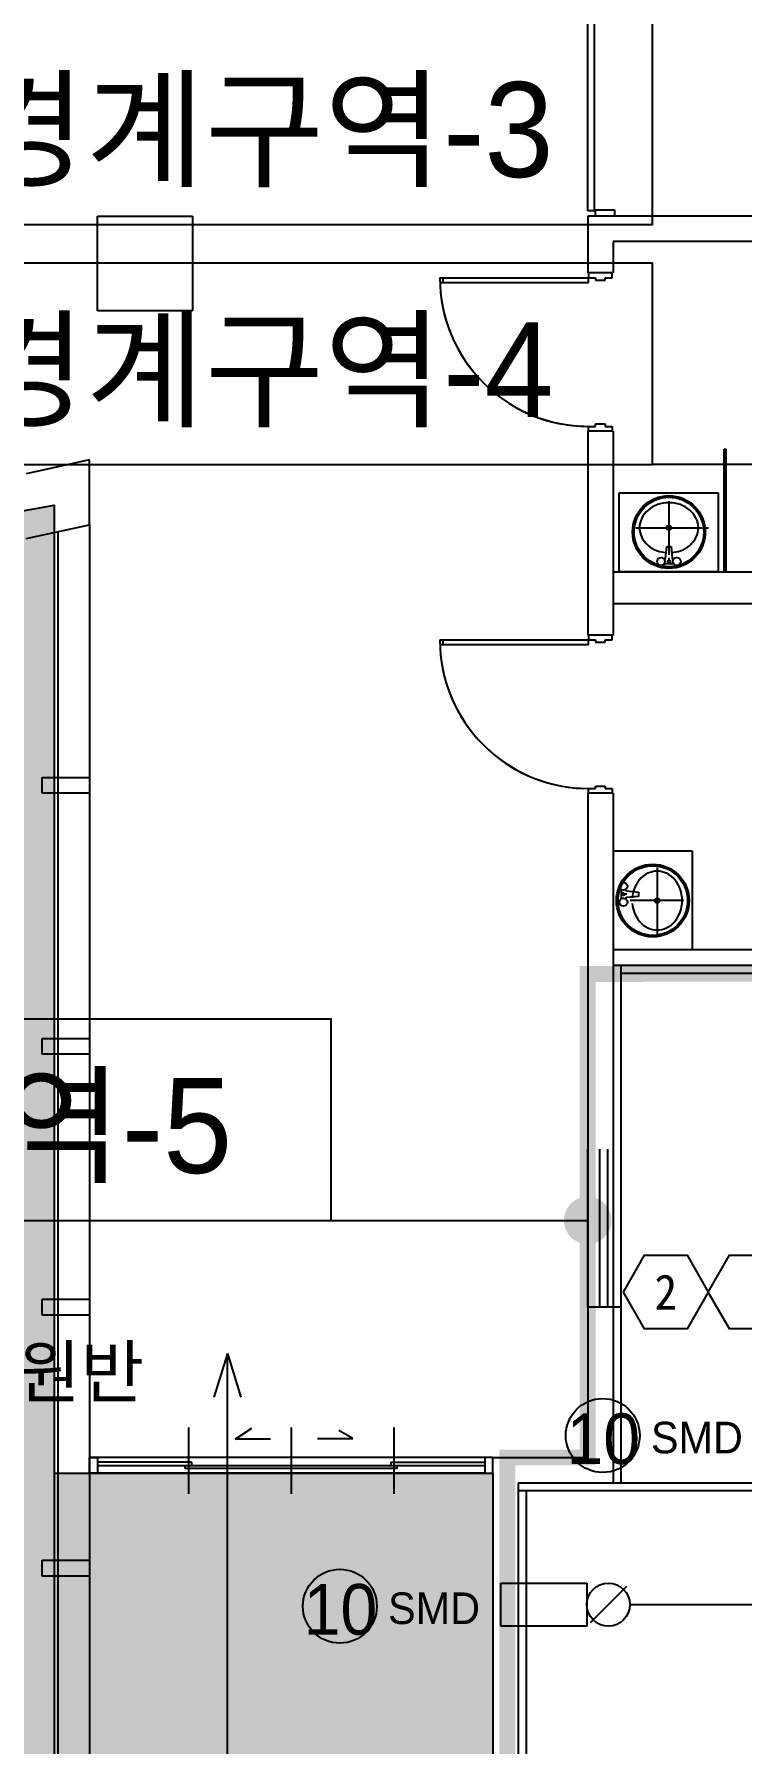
# Model space of a CAD drawing. Header units: millimetres. Extents: x 118559 to 211622, y 1329 to 63037.
# Drawn here: x 176130 to 180605, y 19633 to 30444 of the extents above; entities that cross this region are included whole.
import ezdxf
from ezdxf.enums import TextEntityAlignment as Align

# ---------------------------------------------------------------- set-up
doc = ezdxf.new("R2010")
doc.units = ezdxf.units.MM
doc.header["$LTSCALE"] = 120
doc.linetypes.add('HIDDENX2', pattern=[0.75, 0.5, -0.25])
for name, color, linetype in [('1구역', 41, 'Continuous'), ('ARCH', 9, 'Continuous'), ('DAMPER', 2, 'Continuous'), ('duct-si', 7, 'Continuous'), ('fire', 2, 'Continuous'), ('fire-l', 4, 'Continuous'), ('FIRE-NOTE', 7, 'Continuous'), ('smd-f', 2, 'Continuous'), ('공사제외', 5, 'Continuous')]:
    doc.layers.add(name, color=color, linetype=linetype)
doc.styles.add('ghs', font='')
doc.styles.add('TT', font='')
doc.styles.add('돋움', font='')
doc.styles.get('ghs').set_extended_font_data('Dotum')
doc.styles.get('TT').set_extended_font_data('Dotum')
doc.styles.get('돋움').set_extended_font_data('DotumChe')

# ---------------------------------------------------------------- blocks, each defined once
blk = doc.blocks.new('e-22-1')
at = {"layer": 'DAMPER'}
blk.add_line((-5, 1), (-1, 1), dxfattribs=at)
at = {"layer": 'fire'}
for p, q in [((-5, -1), (-5, 1)), ((-1, 1), (-1, -1)), ((0.85, 0.85), (-0.85, -0.85)), ((-1, -1), (-5, -1))]:
    blk.add_line(p, q, dxfattribs=at)
blk.add_circle((0, 0), 1, dxfattribs=at)

msp = doc.modelspace()

# ---------------------------------------------------------------- hatches: boundary and pattern name
at = {"layer": '공사제외', "linetype": 'Continuous'}
msp.add_hatch(color=253, dxfattribs=at).paths.add_polyline_path([(179030.1, 21344.2), (176256.1, 21344.2), (176256.1, 27466.1), (174408.6, 27132.4), (174408.6, 8802), (179030.1, 8802)])

# ---------------------------------------------------------------- linework, layer by layer
at = {"layer": '1구역', "color": 3, "linetype": 'HIDDENX2', "ltscale": 7, "const_width": 100, "elevation": 0}
msp.add_lwpolyline([(179630.1, 21444.2), (179630.1, 24501.6), (187983.2, 24504.2), (187983.2, 8794.3), (179121.6, 8794.3), (179121.6, 21444.2), (179630.1, 21444.2)], dxfattribs=at)
at = {"layer": 'ARCH', "color": 9}
for p, q in [((179630.1, 29328.1, 0), (179630.1, 30508.1, 0)), ((179670.1, 30508.1, 0), (179670.1, 29328.1, 0)), ((179670.1, 29328.1, 0), (179630.1, 29328.1, 0)), ((179680.1, 29294.2, 0), (179680.1, 29334.2, 0)), ((179680.1, 29334.2, 0), (179800.1, 29334.2, 0)), ((179800.1, 29334.2, 0), (179800.1, 29294.2, 0)), ((176530.1, 29294.2, 0), (177130.1, 29294.2, 0)), ((176530.1, 28694.2, 0), (176530.1, 29294.2, 0)), ((176530.1, 29294.2, 0), (177130.1, 29294.2, 0)), ((176530.1, 28694.2, 0), (176530.1, 29294.2, 0)), ((177130.1, 29294.2, 0), (177130.1, 28694.2, 0)), ((177130.1, 29294.2, 0), (177130.1, 28694.2, 0)), ((179630.1, 29294.2, 0), (179630.1, 28934.2, 0)), ((183130.1, 29294.2, 0), (179630.1, 29294.2, 0)), ((179800.1, 29294.2, 0), (179680.1, 29294.2, 0)), ((179790.1, 29134.2, 0), (179790.1, 28934.2, 0)), ((183130.1, 29134.2, 0), (179790.1, 29134.2, 0)), ((178695.1, 28904.2, 0), (179635.1, 28904.2, 0)), ((178695.1, 28904.2, 0), (179635.1, 28904.2, 0)), ((178695.1, 28874.2, 0), (179635.1, 28874.2, 0)), ((178695.1, 28874.2, 0), (179635.1, 28874.2, 0)), ((178715.1, 28874.2, 0), (178715.1, 28904.2, 0)), ((178715.1, 28874.2, 0), (178715.1, 28904.2, 0)), ((179790.1, 28934.2, 0), (179630.1, 28934.2, 0)), ((179785.1, 28934.2, 0), (179635.1, 28934.2, 0)), ((179635.1, 28934.2, 0), (179635.1, 28904.2, 0)), ((179785.1, 28934.2, 0), (179635.1, 28934.2, 0)), ((179635.1, 28934.2, 0), (179635.1, 28904.2, 0)), ((179635.1, 28874.2, 0), (179635.1, 28904.2, 0)), ((179635.1, 28904.2, 0), (179680.1, 28904.2, 0)), ((179635.1, 28904.2, 0), (179680.1, 28904.2, 0)), ((179680.1, 28904.2, 0), (179680.1, 28889.2, 0)), ((179680.1, 28904.2, 0), (179680.1, 28889.2, 0)), ((179680.1, 28889.2, 0), (179740.1, 28889.2, 0)), ((179680.1, 28889.2, 0), (179740.1, 28889.2, 0)), ((179740.1, 28889.2, 0), (179740.1, 28904.2, 0)), ((179740.1, 28904.2, 0), (179785.1, 28904.2, 0)), ((179740.1, 28889.2, 0), (179740.1, 28904.2, 0)), ((179740.1, 28904.2, 0), (179785.1, 28904.2, 0)), ((179785.1, 28904.2, 0), (179785.1, 28934.2, 0)), ((179785.1, 28904.2, 0), (179785.1, 28934.2, 0)), ((177130.1, 28694.2, 0), (176530.1, 28694.2, 0)), ((177130.1, 28694.2, 0), (176530.1, 28694.2, 0)), ((179630.1, 27934.2, 0), (179630.1, 26644.2, 0)), ((179790.1, 27934.2, 0), (179630.1, 27934.2, 0)), ((179635.1, 27934.2, 0), (179635.1, 27964.2, 0)), ((179635.1, 27964.2, 0), (179680.1, 27964.2, 0)), ((179635.1, 27934.2, 0), (179635.1, 27964.2, 0)), ((179635.1, 27964.2, 0), (179680.1, 27964.2, 0)), ((179785.1, 27934.2, 0), (179635.1, 27934.2, 0)), ((179785.1, 27934.2, 0), (179635.1, 27934.2, 0)), ((179680.1, 27964.2, 0), (179680.1, 27979.2, 0)), ((179680.1, 27979.2, 0), (179740.1, 27979.2, 0)), ((179680.1, 27964.2, 0), (179680.1, 27979.2, 0)), ((179680.1, 27979.2, 0), (179740.1, 27979.2, 0)), ((179740.1, 27979.2, 0), (179740.1, 27964.2, 0)), ((179740.1, 27979.2, 0), (179740.1, 27964.2, 0)), ((179740.1, 27964.2, 0), (179785.1, 27964.2, 0)), ((179740.1, 27964.2, 0), (179785.1, 27964.2, 0)), ((179785.1, 27964.2, 0), (179785.1, 27934.2, 0)), ((179785.1, 27964.2, 0), (179785.1, 27934.2, 0)), ((179790.1, 27934.2, 0), (179790.1, 26644.2, 0)), ((180493.7, 27820, 0), (180505.7, 27820, 0)), ((180493.7, 27044.2, 0), (180493.7, 27820, 0)), ((180505.7, 27044.2, 0), (180505.7, 27820, 0)), ((176480.1, 27751.8, 0), (176080.1, 27663.3, 0)), ((176480.1, 27341.6, 0), (176480.1, 27751.8, 0)), ((179830.1, 27544.2, 0), (180455.1, 27544.2, 0)), ((179830.1, 27044.2, 0), (179830.1, 27544.2, 0)), ((180143.7, 27527.5, 0), (180143.7, 27512, 0)), ((180143.7, 27492, 0), (180143.7, 27152, 0)), ((180455.1, 27544.2, 0), (180455.1, 27044.2, 0)), ((176080.1, 27254.4, 0), (176480.1, 27341.6, 0)), ((176256.1, 27292.8, 0), (176256.1, 6503.9, 0)), ((176256.1, 27292.8, 0), (176256.1, 6503.9, 0)), ((176280.1, 27298, 0), (176280.1, 6503.9, 0)), ((176280.1, 27298, 0), (176280.1, 6503.9, 0)), ((176480.1, 27341.6, 0), (176480.1, 6503.9, 0)), ((176480.1, 27341.6, 0), (176480.1, 6503.9, 0)), ((179933.7, 27323.5, 0), (180353.7, 27323.5, 0)), ((180373.7, 27323.5, 0), (180394.7, 27323.5, 0)), ((180122.5, 27128.5, 0), (180129.7, 27205, 0)), ((180129.7, 27205, 0), (180157.7, 27205, 0)), ((180157.7, 27205, 0), (180164.9, 27128.5, 0)), ((179790.1, 27044.2, 0), (183630.1, 27044.2, 0)), ((180455.1, 27044.2, 0), (179830.1, 27044.2, 0)), ((180114.4, 27124, 0), (180117.5, 27124, 0)), ((180114.4, 27096, 0), (180173, 27096, 0)), ((180143.7, 27132, 0), (180143.7, 27112, 0)), ((180169.9, 27124, 0), (180173, 27124, 0)), ((179790.1, 26844.2, 0), (183630.1, 26844.2, 0)), ((178695.1, 26614.2, 0), (179635.1, 26614.2, 0)), ((178695.1, 26614.2, 0), (179635.1, 26614.2, 0)), ((178715.1, 26584.2, 0), (178715.1, 26614.2, 0)), ((178715.1, 26584.2, 0), (178715.1, 26614.2, 0)), ((179790.1, 26644.2, 0), (179630.1, 26644.2, 0)), ((179785.1, 26644.2, 0), (179635.1, 26644.2, 0)), ((179635.1, 26644.2, 0), (179635.1, 26614.2, 0)), ((179785.1, 26644.2, 0), (179635.1, 26644.2, 0)), ((179635.1, 26644.2, 0), (179635.1, 26614.2, 0)), ((179635.1, 26584.2, 0), (179635.1, 26614.2, 0)), ((179635.1, 26614.2, 0), (179680.1, 26614.2, 0)), ((179635.1, 26614.2, 0), (179680.1, 26614.2, 0)), ((179680.1, 26614.2, 0), (179680.1, 26599.2, 0)), ((179680.1, 26614.2, 0), (179680.1, 26599.2, 0)), ((179680.1, 26599.2, 0), (179740.1, 26599.2, 0)), ((179680.1, 26599.2, 0), (179740.1, 26599.2, 0)), ((179740.1, 26599.2, 0), (179740.1, 26614.2, 0)), ((179740.1, 26614.2, 0), (179785.1, 26614.2, 0)), ((179740.1, 26599.2, 0), (179740.1, 26614.2, 0)), ((179740.1, 26614.2, 0), (179785.1, 26614.2, 0)), ((179785.1, 26614.2, 0), (179785.1, 26644.2, 0)), ((179785.1, 26614.2, 0), (179785.1, 26644.2, 0)), ((178695.1, 26584.2, 0), (179635.1, 26584.2, 0)), ((178695.1, 26584.2, 0), (179635.1, 26584.2, 0)), ((176180.1, 25644.1, 0), (176180.1, 25744.1, 0)), ((176180.1, 25744.1, 0), (176480.1, 25744.1, 0)), ((176480.1, 25744.1, 0), (176480.1, 25644.1, 0)), ((176480.1, 25644.1, 0), (176180.1, 25644.1, 0)), ((179630.1, 25644.2, 0), (179630.1, 21444.2, 0)), ((179790.1, 25644.2, 0), (179630.1, 25644.2, 0)), ((179635.1, 25644.2, 0), (179635.1, 25674.2, 0)), ((179635.1, 25674.2, 0), (179680.1, 25674.2, 0)), ((179635.1, 25644.2, 0), (179635.1, 25674.2, 0)), ((179635.1, 25674.2, 0), (179680.1, 25674.2, 0)), ((179785.1, 25644.2, 0), (179635.1, 25644.2, 0)), ((179785.1, 25644.2, 0), (179635.1, 25644.2, 0)), ((179680.1, 25674.2, 0), (179680.1, 25689.2, 0)), ((179680.1, 25689.2, 0), (179740.1, 25689.2, 0)), ((179680.1, 25674.2, 0), (179680.1, 25689.2, 0)), ((179680.1, 25689.2, 0), (179740.1, 25689.2, 0)), ((179740.1, 25689.2, 0), (179740.1, 25674.2, 0)), ((179740.1, 25689.2, 0), (179740.1, 25674.2, 0)), ((179740.1, 25674.2, 0), (179785.1, 25674.2, 0)), ((179740.1, 25674.2, 0), (179785.1, 25674.2, 0)), ((179785.1, 25674.2, 0), (179785.1, 25644.2, 0)), ((179785.1, 25674.2, 0), (179785.1, 25644.2, 0)), ((179790.1, 25644.2, 0), (179790.1, 24554.2, 0)), ((179790.1, 25279.2, 0), (180290.1, 25279.2, 0)), ((180290.1, 25279.2, 0), (180290.1, 24654.2, 0)), ((180069.3, 25175.6, 0), (180069.3, 24755.6, 0)), ((179841.8, 25034.9, 0), (179841.8, 24976.3, 0)), ((179877.8, 25005.6, 0), (179857.8, 25005.6, 0)), ((179869.8, 25034.9, 0), (179869.8, 25031.8, 0)), ((179869.8, 24979.4, 0), (179869.8, 24976.3, 0)), ((179874.4, 25026.8, 0), (179950.8, 25019.6, 0)), ((179950.8, 24991.6, 0), (179874.4, 24984.4, 0)), ((179950.8, 25019.6, 0), (179950.8, 24991.6, 0)), ((180237.8, 24965.6, 0), (179897.8, 24965.6, 0)), ((180273.3, 24965.6, 0), (180257.8, 24965.6, 0)), ((180069.3, 24775.6, 0), (180069.3, 24754.6, 0)), ((183630.1, 24654.2, 0), (179790.1, 24654.2, 0)), ((179790.1, 24554.2, 0), (179790.1, 21284.2, 0)), ((186630.1, 24554.2, 0), (179790.1, 24554.2, 0)), ((179840.1, 24554.2, 0), (179840.1, 21284.2, 0)), ((186630.1, 24504.2, 0), (179840.1, 24504.2, 0)), ((176180.1, 23994.1, 0), (176180.1, 24094.1, 0)), ((176180.1, 24094.1, 0), (176480.1, 24094.1, 0)), ((176480.1, 24094.1, 0), (176480.1, 23994.1, 0)), ((176480.1, 23994.1, 0), (176180.1, 23994.1, 0)), ((179630.1, 22394.2, 0), (179630.1, 23394.2, 0)), ((179705.1, 23394.2, 0), (179705.1, 22394.2, 0)), ((179755.1, 23394.2, 0), (179755.1, 22394.2, 0)), ((179840.1, 23394.2, 0), (179840.1, 22394.2, 0)), ((176180.1, 22344.1, 0), (176180.1, 22444.1, 0)), ((176180.1, 22444.1, 0), (176480.1, 22444.1, 0)), ((176480.1, 22444.1, 0), (176480.1, 22344.1, 0)), ((179840.1, 22394.2, 0), (179630.1, 22394.2, 0)), ((176480.1, 22344.1, 0), (176180.1, 22344.1, 0)), ((177105.1, 21632.9, 0), (177105.1, 21214.2, 0)), ((177400.1, 21559.9, 0), (177505.4, 21629.4, 0)), ((177755.1, 21632.9, 0), (177755.1, 21214.2, 0)), ((178405.1, 21632.9, 0), (178405.1, 21214.2, 0)), ((177623.4, 21559.9, 0), (177400.1, 21559.9, 0)), ((177921.1, 21563.6, 0), (178144.5, 21563.6, 0)), ((178144.5, 21563.6, 0), (178056.5, 21615.2, 0)), ((178980.1, 21444.2, 0), (176480.1, 21444.2, 0)), ((176480.1, 21344.2, 0), (176480.1, 21444.2, 0)), ((176480.1, 21444.2, 0), (176530.1, 21444.2, 0)), ((176530.1, 21444.2, 0), (176530.1, 21344.2, 0)), ((177125.1, 21414.2, 0), (176530.1, 21414.2, 0)), ((177125.1, 21414.2, 0), (177125.1, 21394.2, 0)), ((178385.1, 21414.2, 0), (178980.1, 21414.2, 0)), ((178385.1, 21414.2, 0), (178980.1, 21414.2, 0)), ((178385.1, 21414.2, 0), (178385.1, 21394.2, 0)), ((178980.1, 21444.2, 0), (178980.1, 21344.2, 0)), ((179030.1, 21444.2, 0), (178980.1, 21444.2, 0)), ((179030.1, 21444.2, 0), (179630.1, 21444.2, 0)), ((179030.1, 21344.2, 0), (179030.1, 21444.2, 0)), ((178980.1, 21344.2, 0), (176480.1, 21344.2, 0)), ((176530.1, 21344.2, 0), (176480.1, 21344.2, 0)), ((176530.1, 21394.2, 0), (178980.1, 21394.2, 0)), ((176530.1, 21394.2, 0), (178980.1, 21394.2, 0)), ((177085.1, 21374.2, 0), (177085.1, 21394.2, 0)), ((178425.1, 21374.2, 0), (177085.1, 21374.2, 0)), ((178425.1, 21374.2, 0), (178425.1, 21394.2, 0)), ((178980.1, 21344.2, 0), (179030.1, 21344.2, 0)), ((179030.1, 21344.2, 0), (179030.1, 15994.2, 0)), ((179190.1, 21284.2, 0), (179790.1, 21284.2, 0)), ((179190.1, 21284.2, 0), (179190.1, 15994.2, 0)), ((179190.1, 21234.2, 0), (187780.1, 21234.2, 0)), ((179240.1, 21234.2, 0), (179240.1, 15994.2, 0)), ((179790.1, 21284.2, 0), (187780.1, 21284.2, 0)), ((176180.1, 20694.1, 0), (176180.1, 20794.1, 0)), ((176180.1, 20794.1, 0), (176480.1, 20794.1, 0)), ((176480.1, 20794.1, 0), (176480.1, 20694.1, 0)), ((176480.1, 20694.1, 0), (176180.1, 20694.1, 0))]:
    msp.add_line(p, q, dxfattribs=at)
for centre, radius in [((180143.7, 27296, 0), 230), ((180143.7, 27296, 0), 220), ((180143.7, 27323.5, 0), 15), ((180093.7, 27110, 0), 25), ((180193.7, 27110, 0), 25), ((180143.7, 27110, 0), 8), ((180041.8, 24965.6, 0), 230), ((180041.8, 24965.6, 0), 220), ((179855.8, 25055.6, 0), 25), ((179855.8, 24955.6, 0), 25), ((179855.8, 25005.6, 0), 8), ((180069.3, 24965.6, 0), 15)]:
    msp.add_circle(centre, radius, dxfattribs=at)
for centre, radius, start, end in [((179635.1, 28904.2, 0), 940, 180, 268.1729), ((179635.1, 28904.2, 0), 940, 180, 270), ((180133.3, 27292.6, 0), 187.1, 109.38487, 130.34665), ((180143.7, 27263.1, 0), 218.4, 90, 109.38487), ((180143.7, 27263.1, 0), 218.4, 70.61513, 90), ((180154.1, 27292.6, 0), 187.1, 49.65335, 70.61513), ((180092.6, 27323.5, 0), 134.9, 154.00528, 180), ((180117.3, 27311.4, 0), 162.4, 130.34665, 154.00528), ((180170.1, 27311.4, 0), 162.4, 25.99472, 49.65335), ((180194.8, 27323.5, 0), 134.9, 0, 25.99472), ((180092.6, 27323.5, 0), 134.9, 180, 205.99472), ((180117.3, 27335.5, 0), 162.4, 205.99472, 229.65335), ((180170.1, 27335.5, 0), 162.4, 310.34665, 334.00528), ((180194.8, 27323.5, 0), 134.9, 334.00528, 0), ((180133.3, 27354.3, 0), 187.1, 229.65335, 250.61513), ((180143.7, 27383.9, 0), 218.4, 250.61513, 265.36226), ((180143.7, 27383.9, 0), 218.4, 274.63774, 289.38487), ((180154.1, 27354.3, 0), 187.1, 289.38487, 310.34665), ((180117.5, 27129, 0), 5, 270, 354.60905), ((180169.9, 27129, 0), 5, 185.39095, 270), ((179635.1, 26614.2, 0), 940, 180, 268.1729), ((179635.1, 26614.2, 0), 940, 180, 270), ((180100.2, 24976, 0), 187.1, 139.65335, 160.61513), ((180081.4, 24992, 0), 162.4, 115.99472, 139.65335), ((180069.3, 25016.7, 0), 134.9, 90, 115.99472), ((180069.3, 25016.7, 0), 134.9, 64.00528, 90), ((180057.3, 24992, 0), 162.4, 40.34665, 64.00528), ((180038.5, 24976, 0), 187.1, 19.38487, 40.34665), ((179874.8, 25031.8, 0), 5, 180, 264.60905), ((179874.8, 24979.4, 0), 5, 95.39095, 180), ((180129.8, 24965.6, 0), 218.4, 160.61513, 175.36226), ((180008.9, 24965.6, 0), 218.4, 0, 19.38487), ((180129.8, 24965.6, 0), 218.4, 184.63774, 199.38487), ((180100.2, 24955.2, 0), 187.1, 199.38487, 220.34665), ((180038.5, 24955.2, 0), 187.1, 319.65335, 340.61513), ((180008.9, 24965.6, 0), 218.4, 340.61513, 0), ((180081.4, 24939.2, 0), 162.4, 220.34665, 244.00528), ((180069.3, 24914.5, 0), 134.9, 244.00528, 270), ((180069.3, 24914.5, 0), 134.9, 270, 295.99472), ((180057.3, 24939.2, 0), 162.4, 295.99472, 319.65335)]:
    msp.add_arc(centre, radius, start, end, dxfattribs=at)
at = {"layer": 'duct-si', "linetype": 'Continuous'}
for p, q in [((183730.1, 27722.9, 0), (180039, 27722.9, 0)), ((178007.3, 22943.2, 0), (179630.1, 22943.2, 0))]:
    msp.add_line(p, q, dxfattribs=at)
at = {"layer": 'duct-si', "linetype": 'Continuous', "elevation": 0}
for points in [[(173516.3, 29241.1), (180039, 29241.1), (180039, 30513.6), (173516.3, 30513.6)], [(173516.3, 27722.9), (180039, 27722.9), (180039, 28995.3), (173516.3, 28995.3)], [(171484.6, 22943.2), (178007.3, 22943.2), (178007.3, 24215.6), (171484.6, 24215.6)]]:
    msp.add_lwpolyline(points, close=True, dxfattribs=at)
at = {"layer": 'duct-si', "const_width": 150, "elevation": 0}
msp.add_lwpolyline([(179705.1, 22943.2, 1), (179555.1, 22943.2, 1)], format="xyb", close=True, dxfattribs=at)
at = {"layer": 'fire-l', "color": 6, "ltscale": 2}
for p, q in [((177351.5, 22101.6, 0), (177266.1, 21824.8, 2807)), ((177351.5, 18508.5, 0), (177351.5, 22101.6, 0)), ((177351.5, 22101.6, 0), (177436.9, 21824.8, 2807)), ((179896.6, 20513.5, 0), (181308.3, 20513.5, 0))]:
    msp.add_line(p, q, dxfattribs=at)
at = {"layer": 'fire-l', "color": 2}
for points in [[(179855.6, 22490.3), (179989.9, 22722.9), (180258.5, 22722.9), (180392.8, 22490.3), (180258.5, 22257.6), (179989.9, 22257.6)], [(180392.8, 22490.3), (180527.1, 22722.9), (180795.7, 22722.9), (180930, 22490.3), (180795.7, 22257.6), (180527.1, 22257.6)]]:
    msp.add_lwpolyline(points, close=True, dxfattribs=at)
at = {"layer": 'smd-f'}
for centre in [(179725.1, 21582.9), (178062.9, 20503.4)]:
    msp.add_circle(centre, 233.7, dxfattribs=at)
at = {"layer": '공사제외', "linetype": 'Continuous', "elevation": 0}
msp.add_lwpolyline([(176256.1, 21344.2), (179030.1, 21344.2), (179030.1, 8802), (174408.6, 8802), (174408.6, 27132.4), (176256.1, 27466.1), (176256.1, 21344.2)], dxfattribs=at)

# ---------------------------------------------------------------- block references
at = {"layer": 'fire-l', "ltscale": 2, "xscale": 136, "yscale": 136, "zscale": 136}
msp.add_blockref('e-22-1', (179760.6, 20513.5, 0), dxfattribs=at)

# ---------------------------------------------------------------- texts
at = {"layer": 'fire', "style": '돋움'}
msp.add_text('2', height=222.4, dxfattribs=at).set_placement((180124.2, 22490.3), align=Align.MIDDLE)
at = {"layer": 'FIRE-NOTE', "color": 6, "linetype": 'Continuous', "style": 'TT'}
for s, p in [('제연경계구역-3', (176806.1, 29841.1, 0)), ('제연경계구역-4', (176806.1, 28322.8, 0)), ('제연경계구역-5', (174774.4, 23543.1, 0))]:
    msp.add_text(s, height=600, dxfattribs=at).set_placement(p, align=Align.MIDDLE_CENTER)
at = {"layer": 'smd-f', "style": 'TT'}
for s, p in [('TO:댐퍼전원반', (175472.7, 21988.8, -1453.4)), ('10', (179728.8, 21562.9)), ('10', (178066.7, 20483.5))]:
    msp.add_text(s, height=320, dxfattribs=at).set_placement(p, align=Align.MIDDLE)
at = {"layer": 'smd-f', "style": 'ghs'}
for p in [(180030, 21470), (178367.9, 20390.6)]:
    msp.add_text('SMD', height=200, dxfattribs=at).set_placement(p)

doc.saveas('drawing.dxf')
